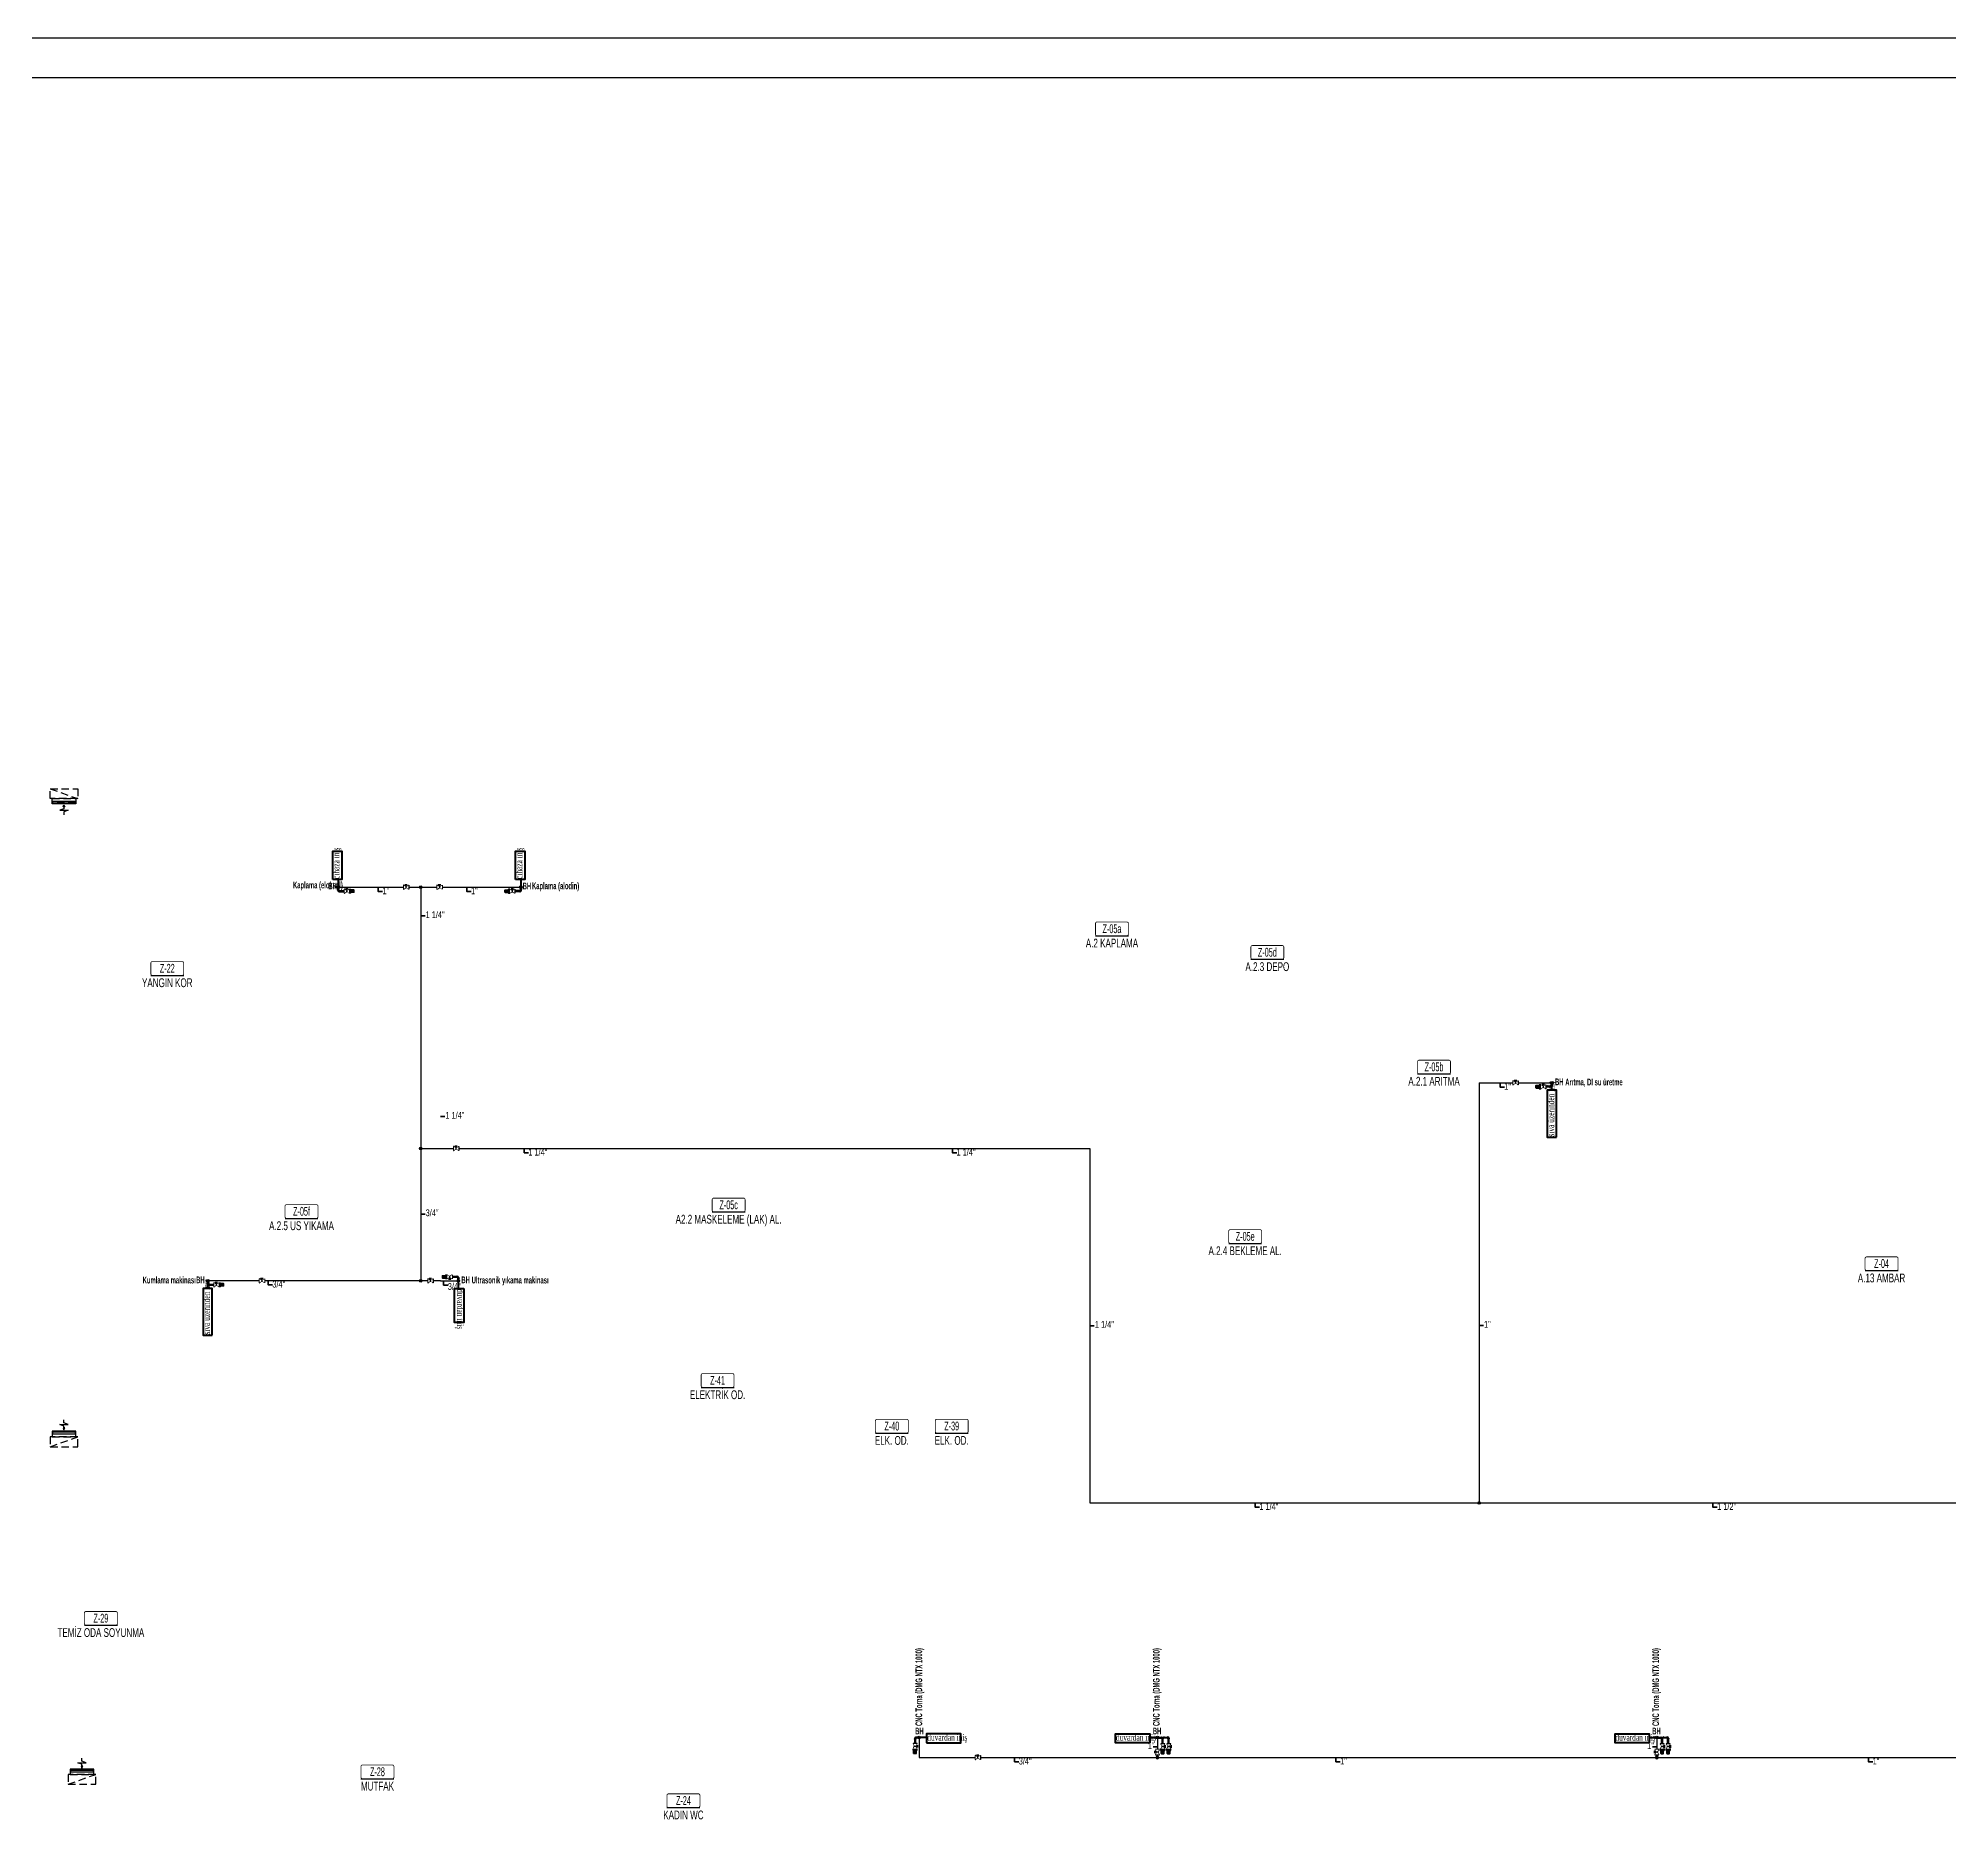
# Model space of a CAD drawing. Header units: centimetres. Extents: x 392964 to 515689, y 49661 to 58661.
# Drawn here: x 483600 to 488432, y 54114 to 58661 of the extents above; entities that cross this region are included whole.
import ezdxf
from ezdxf.enums import TextEntityAlignment as Align

# ---------------------------------------------------------------- set-up
doc = ezdxf.new("R2010")
doc.units = ezdxf.units.CM
doc.linetypes.add('HIDDEN', pattern=[9.525, 6.35, -3.175])
doc.linetypes.add('MEDSISTEMBH_LINE', pattern=[1.5, 1.3, 0, -0.2])
doc.layers.get('0').update_dxf_attribs({"lineweight": 9})
for name, color, linetype in [('-M-HV-MNF', 7, 'Continuous'), ('-M-HV-MNF-IC', 14, 'Continuous'), ('-M-HVAC-E-EF-KNL2B-', 130, 'HIDDEN'), ('-M-HVAC-R-RA1-SHKS-KNL2B-', 152, 'HIDDEN'), ('-M-HVAC-R-SHKS-MNF2B-', 7, 'Continuous'), ('-M-MAHAL-DEBILER', 7, 'Continuous'), ('-M-MAHAL-ETIKET-NOT', 7, 'Continuous'), ('-M-MAHAL-ETIKET-NOTM', 7, 'Continuous'), ('-M-MAHAL-ETK-', 7, 'Continuous'), ('-M-MAHAL-HAVA-DEGISIM', 7, 'Continuous'), ('-M-MAHAL-NO', 7, 'Continuous'), ('-M-MAHAL-NOM', 7, 'Continuous'), ('RAKOR02', 132, 'Continuous'), ('vana-kuresel02', 2, 'Continuous')]:
    doc.layers.add(name, color=color, linetype=linetype)
for name, color, linetype, lineweight in [('0-KRCN-BAS HAVA', 101, 'BASINÇ HAVA', 35), ('0-KRCN-IST-KÜRESEL VANA', 4, 'Continuous', 25), ('0-KRCN-SHT-KÜRESEL VANA', 4, 'Continuous', 25), ('0-KRCN-Z-ANTET', 71, 'Continuous', 30), ('_MDS_0', 7, 'Continuous', 30), ('_MDS_BORU_22.00X1.00_BASINÇLI HAVA', 5, 'Continuous', 30), ('_MDS_DOWN-22.00X1.00', 5, 'Continuous', 30), ('_MDS_TEE', 7, 'Continuous', 30), ('MED.GAZ YAZI', 2, '0-A_LINE', 40)]:
    doc.layers.add(name, color=color, linetype=linetype, lineweight=lineweight)
doc.styles.add('-M-ISSO-TEXT-TTF', font='ARIALN.TTF')
doc.styles.add('-M-MHLETK-NOT', font='romans.shx', dxfattribs={"width": 0.7})
doc.styles.add('-M-MHLETK-TEXT', font='ARIALN.TTF', dxfattribs={"width": 0.7})
doc.styles.add('BAYBURT XREF$0$TIMES', font='times.ttf')
doc.styles.add('BORU', font='tahoma.ttf', dxfattribs={"width": 0.5})
doc.styles.add('ON', font='ARIALN.TTF', dxfattribs={"width": 0.8, "height": 6})
doc.styles.add('OYAK', font='arialbd.ttf')
doc.styles.get("Standard").update_dxf_attribs({"font": 'arial.ttf'})
doc.linetypes.add('0-A_LINE', pattern='A,100,-1.5,["A",BORU,S=9,R=0,X=0,Y=-4.5],-9,6', length=116.5)
doc.linetypes.add('BASINÇ HAVA', pattern='A,0.5,-0.2,["BH",Standard,S=0.1,R=0,X=-0.1,Y=-0.05],-0.2', length=0.9)

# ---------------------------------------------------------------- blocks, each defined once
blk = doc.blocks.new('M-MHLETK-YNG')
at = {"layer": '-M-MAHAL-ETK-', "color": 0}
for p, q in [((-2.08, 0), (2.08, 0)), ((-1.16, 0), (-1.16, 0))]:
    blk.add_line(p, q, dxfattribs=at)
blk.add_lwpolyline([(-1.88, 1.74, 0.1, 0.1, 0), (1.88, 1.74, 0.1, 0.1, -0.414214), (2.08, 1.54, 0.1, 0.1, 0), (2.08, 0.2, 0.1, 0.1, -0.414214), (1.88, 0, 0.1, 0.1, 0), (-1.88, 0, 0.1, 0.1, -0.414214), (-2.08, 0.2, 0.1, 0.1, 0), (-2.08, 1.54, 0.1, 0.1, -0.414214)], format="xyseb", close=True, dxfattribs=at)
at = {"layer": '-M-MAHAL-DEBILER', "color": 4, "style": '-M-MHLETK-NOT', "width": 0.5, "flags": 8}
blk.add_attdef('DEBIS', text='', height=0.4, dxfattribs=at).set_placement((-2.17, 2.15), align=Align.MIDDLE_CENTER)
at = {"layer": '-M-MAHAL-DEBILER', "color": 191, "style": '-M-MHLETK-NOT', "width": 0.5, "flags": 8}
blk.add_attdef('DEBIR', text='', height=0.4, dxfattribs=at).set_placement((-1.61, 2.15), align=Align.MIDDLE_CENTER)
at = {"layer": '-M-MAHAL-DEBILER', "color": 31, "style": '-M-MHLETK-NOT', "width": 0.5, "flags": 8}
blk.add_attdef('DEBIF', text='', height=0.4, dxfattribs=at).set_placement((1.59, 2.15), align=Align.MIDDLE_CENTER)
at = {"layer": '-M-MAHAL-DEBILER', "color": 1, "style": '-M-MHLETK-NOT', "width": 0.5, "flags": 8}
blk.add_attdef('DEBIE', text='', height=0.4, dxfattribs=at).set_placement((2.32, 2.15), align=Align.MIDDLE_CENTER)
at = {"layer": '-M-MAHAL-ETIKET-NOT', "color": 3}
for tag, height, style, width, flags, p in [('KIS', 0.04, '-M-MHLETK-NOT', 0.5, 9, (-2.59, 1.62)), ('ALAN', 0.04, '-M-MHLETK-NOT', 0.5, 9, (-2.58, 1.56)), ('RH', 0.04, '-M-MHLETK-NOT', 0.5, 9, (-2.39, 1.62)), ('YUKSEKLIK', 0.04, '-M-MHLETK-NOT', 0.5, 9, (-2.32, 1.56)), ('YAZ', 0.04, '-M-MHLETK-NOT', 0.5, 9, (-2.18, 1.62)), ('MAH-ADI', 1.11, '-M-ISSO-TEXT-TTF', 0.8, 8, (0, -0.93))]:
    blk.add_attdef(tag, text='', height=height, dxfattribs=dict(at, style=style, width=width, flags=flags)).set_placement(p, align=Align.MIDDLE_CENTER)
at = {"layer": '-M-MAHAL-ETIKET-NOT', "color": 3, "style": '-M-MHLETK-NOT', "width": 0.5, "flags": 9}
for tag, p, height in [('HL', (-2.62, 1.49), 0.0286), ('KLKTR', (-2.62, 1.42), 0.04), ('RDY-BOY1', (-2.61, 1.37), 0.0286), ('RDY-BOY2', (-2.61, 1.32), 0.0286), ('RDY-BOY3', (-2.61, 1.27), 0.0286), ('RDY-BOY4', (-2.61, 1.22), 0.0286), ('KON-BOY1', (-2.61, 1.14), 0.0286), ('KON-BOY2', (-2.61, 1.09), 0.0286), ('KON-BOY3', (-2.61, 1.04), 0.0286), ('FCU-TIP1', (-2.61, 0.96), 0.0286), ('FCU-TIP2', (-2.61, 0.91), 0.0286), ('FCU-TIP3', (-2.61, 0.86), 0.0286), ('VRV-TIP1', (-2.61, 0.76), 0.0286), ('VRV-TIP2', (-2.61, 0.71), 0.0286), ('HLA', (-2.52, 1.49), 0.0286), ('FCU-ADET1', (-2.52, 0.96), 0.0286), ('FCU-ADET2', (-2.52, 0.91), 0.0286), ('FCU-ADET3', (-2.52, 0.86), 0.0286), ('VRV-ADET1', (-2.52, 0.76), 0.0286), ('VRV-ADET2', (-2.52, 0.71), 0.0286), ('RDY-TIP1', (-2.5, 1.37), 0.0286), ('RDY-TIP2', (-2.5, 1.32), 0.0286), ('RDY-TIP3', (-2.5, 1.27), 0.0286), ('RDY-TIP4', (-2.5, 1.22), 0.0286), ('KON-TIP1', (-2.5, 1.14), 0.0286), ('KON-TIP2', (-2.5, 1.09), 0.0286), ('KON-TIP3', (-2.5, 1.04), 0.0286), ('FCU-KAP1', (-2.4, 0.96), 0.0286), ('FCU-KAP2', (-2.4, 0.91), 0.0286), ('FCU-KAP3', (-2.4, 0.86), 0.0286), ('VRV-KAP1', (-2.4, 0.76), 0.0286), ('VRV-KAP2', (-2.4, 0.71), 0.0286), ('RDY-ADET1', (-2.39, 1.37), 0.0286), ('RDY-ADET2', (-2.39, 1.32), 0.0286), ('RDY-ADET3', (-2.39, 1.27), 0.0286), ('RDY-ADET4', (-2.39, 1.22), 0.0286), ('KON-ADET1', (-2.39, 1.14), 0.0286), ('KON-ADET2', (-2.39, 1.09), 0.0286), ('KON-ADET3', (-2.39, 1.04), 0.0286), ('FCU-DUY1', (-2.27, 0.96), 0.0286), ('FCU-DUY2', (-2.27, 0.91), 0.0286), ('FCU-DUY3', (-2.27, 0.86), 0.0286), ('VRV-DUY1', (-2.27, 0.76), 0.0286), ('VRV-DUY2', (-2.27, 0.71), 0.0286), ('RDY-ISI1', (-2.27, 1.37), 0.0286), ('RDY-ISI2', (-2.27, 1.32), 0.0286), ('RDY-ISI3', (-2.27, 1.27), 0.0286), ('RDY-ISI4', (-2.27, 1.22), 0.0286), ('KON-ISI1', (-2.27, 1.14), 0.0286), ('KON-ISI2', (-2.27, 1.09), 0.0286), ('KON-ISI3', (-2.27, 1.04), 0.0286), ('SHG', (-2.23, 1.49), 0.0286), ('AHU', (-2.23, 1.44), 0.0286), ('FCU-SOG1', (-2.15, 0.96), 0.0286), ('FCU-SOG2', (-2.15, 0.91), 0.0286), ('FCU-SOG3', (-2.15, 0.86), 0.0286), ('VRV-SOG1', (-2.15, 0.76), 0.0286), ('VRV-SOG2', (-2.15, 0.71), 0.0286), ('LHG', (-2.13, 1.49), 0.0286), ('RDY-BNP1', (-2.1, 1.37), 0.0286), ('RDY-BNP2', (-2.1, 1.32), 0.0286), ('RDY-BNP3', (-2.1, 1.27), 0.0286), ('RDY-BNP4', (-2.1, 1.22), 0.0286), ('KON-BNP1', (-2.1, 1.14), 0.0286), ('KON-BNP2', (-2.1, 1.09), 0.0286), ('KON-BNP3', (-2.1, 1.04), 0.0286), ('HG', (-2.04, 1.49), 0.0286), ('FCU-ISI1', (-2.04, 0.96), 0.0286), ('FCU-ISI2', (-2.04, 0.91), 0.0286), ('FCU-ISI3', (-2.04, 0.86), 0.0286), ('VRV-ISI1', (-2.04, 0.76), 0.0286), ('VRV-ISI2', (-2.04, 0.71), 0.0286), ('HGA', (-1.96, 1.49), 0.0286), ('EF', (-1.96, 1.44), 0.0286), ('RDY-BNK1', (-1.96, 1.37), 0.0286), ('RDY-BNK2', (-1.96, 1.32), 0.0286), ('RDY-BNK3', (-1.96, 1.27), 0.0286), ('RDY-BNK4', (-1.96, 1.22), 0.0286), ('KON-BNK1', (-1.96, 1.14), 0.0286), ('KON-BNK2', (-1.96, 1.09), 0.0286), ('KON-BNK3', (-1.96, 1.04), 0.0286), ('FCU-DEBI1', (-1.95, 0.96), 0.0286), ('FCU-DEBI2', (-1.95, 0.91), 0.0286), ('FCU-DEBI3', (-1.95, 0.86), 0.0286), ('VRV-DEBI1', (-1.95, 0.76), 0.0286), ('VRV-DEBI2', (-1.95, 0.71), 0.0286), ('FCU-BNP1', (-1.83, 0.96), 0.0286), ('FCU-BNP2', (-1.83, 0.91), 0.0286), ('FCU-BNP3', (-1.83, 0.86), 0.0286), ('VRV-BNP1', (-1.83, 0.76), 0.0286), ('VRV-BNP2', (-1.83, 0.71), 0.0286), ('FCU-BNK1', (-1.61, 0.96), 0.0286), ('FCU-BNK2', (-1.61, 0.91), 0.0286), ('FCU-BNK3', (-1.61, 0.86), 0.0286), ('VRV-BNK1', (-1.61, 0.76), 0.0286), ('VRV-BNK2', (-1.61, 0.71), 0.0286)]:
    blk.add_attdef(tag, p, '', height=height, dxfattribs=at)
at = {"layer": '-M-MAHAL-ETIKET-NOTM', "color": 3, "style": '-M-ISSO-TEXT-TTF', "width": 0.8, "flags": 8}
blk.add_attdef('MAH-ADI2', text='', height=1.11, dxfattribs=at).set_placement((0, -2.55), align=Align.MIDDLE_CENTER)
at = {"layer": '-M-MAHAL-HAVA-DEGISIM', "style": '-M-MHLETK-NOT', "width": 0.5, "flags": 8}
for tag, p in [('HAVADEG', (0, 3.61)), ('HAVA', (0, 2.4))]:
    blk.add_attdef(tag, text='', height=0.6, dxfattribs=at).set_placement(p, align=Align.MIDDLE_CENTER)
at = {"layer": '-M-MAHAL-NO', "color": 7, "style": '-M-MHLETK-TEXT', "width": 0.6, "flags": 8}
blk.add_attdef('MAH-NO', text='', height=1.11, dxfattribs=at).set_placement((0, 0.89), align=Align.MIDDLE_CENTER)
at = {"layer": '-M-MAHAL-NOM', "color": 7, "style": '-M-MHLETK-TEXT', "width": 0.6, "flags": 8}
blk.add_attdef('MAH-NOM', text='', height=1.11, dxfattribs=at).set_placement((0, 0.89), align=Align.MIDDLE_CENTER)
blk = doc.blocks.new('TEE')
at = {"layer": '_MDS_TEE'}
h = blk.add_hatch(color=256, dxfattribs=at)
h.dxf.hatch_style = 1
edge = h.paths.add_edge_path()
edge.add_arc((0, 0), 50, 0, 360)
blk.add_circle((0, 0), 50, dxfattribs=at)
blk = doc.blocks.new('MNFZ101')
at = {"color": 7, "linetype": 'Continuous'}
blk.add_lwpolyline([(0, 7.9), (2.3, 7.9), (0, 3), (-2.3, 7.9), (0, 7.9), (0, 12.5), (10.6, 16.5), (-10.3, 16.5), (0, 20.5), (0, 28.1)], dxfattribs=at)
blk = doc.blocks.new('2D-EM2-SHKS-60')
at = {"layer": '-M-HV-MNF'}
blk.add_lwpolyline([(-30, 0), (30, 0), (30, -2), (-30, -2)], close=True, dxfattribs=at)
at = {"layer": '-M-HV-MNF-IC'}
for p, q in [((-28.75, 5), (28.75, 5)), ((-28.75, 0), (-28.75, 5)), ((28.75, 5), (28.75, 0))]:
    blk.add_line(p, q, dxfattribs=at)
at = {"layer": '-M-HV-MNF', "rotation": 180}
blk.add_blockref('MNFZ101', (0, -2), dxfattribs=at)
blk = doc.blocks.new('A$C69A19712')
at = {"layer": '-M-HVAC-R-RA1-SHKS-KNL2B-', "ltscale": 3}
for p, q in [((483629.7, 56763.6), (483699.7, 56738.6)), ((483629.7, 55100.1), (483699.7, 55125.1)), ((483675.2, 54246.6), (483745.2, 54271.6))]:
    blk.add_line(p, q, dxfattribs=at)
for points in [[(483629.7, 56763.6), (483699.7, 56763.6), (483699.7, 56738.6), (483629.7, 56738.6)], [(483694.7, 56738.6), (483694.7, 56727.6), (483634.7, 56727.6), (483634.7, 56738.6)], [(483629.7, 55100.1), (483699.7, 55100.1), (483699.7, 55125.1), (483629.7, 55125.1)], [(483694.7, 55125.1), (483694.7, 55137.6), (483634.7, 55137.6), (483634.7, 55125.1)], [(483675.2, 54246.6), (483745.2, 54246.6), (483745.2, 54271.6), (483675.2, 54271.6)], [(483740.2, 54271.6), (483740.2, 54282.6), (483680.2, 54282.6), (483680.2, 54271.6)]]:
    blk.add_lwpolyline(points, close=True, dxfattribs=at)
at = {"layer": '-M-HVAC-R-SHKS-MNF2B-'}
blk.add_blockref('2D-EM2-SHKS-60', (483664.7, 56727.6), dxfattribs=at)
at = {"layer": '-M-HVAC-R-SHKS-MNF2B-', "xscale": -1, "rotation": 180}
for p in [(483664.7, 55137.6), (483710.2, 54282.6)]:
    blk.add_blockref('2D-EM2-SHKS-60', p, dxfattribs=at)
blk = doc.blocks.new('0-MEK-SHT-KÜRESELVANA')
at = {"layer": '0-KRCN-IST-KÜRESEL VANA'}
blk.add_hatch(color=256, dxfattribs=at).paths.add_polyline_path([(1.4, 0, 1), (-1.4, 0, 1)])
for p, q in [((-1.1, 0.9), (-4.2, 3)), ((-4.2, -3.1), (-4.2, 3)), ((-4.2, 3), (-4.2, -3.1)), ((-2.4, 4.6), (2.3, 4.6)), ((0, 4.6), (-2.4, 4.6)), ((0, 0), (0, 4.6)), ((2.3, 4.6), (0, 4.6)), ((1.1, 0.8), (4.3, 3)), ((4.3, -3.1), (4.3, 3)), ((4.3, 3), (4.3, -3.1)), ((-4.2, -3.1), (-1.1, -0.9)), ((4.3, -3.1), (1.1, -0.8))]:
    blk.add_line(p, q, dxfattribs=at)
for points in [[(-4.5, 3.7), (-5, 3.7), (-5, -3.8), (-4.5, -3.8)], [(4.6, 3.7), (5, 3.7), (5, -3.8), (4.6, -3.8)]]:
    blk.add_lwpolyline(points, close=True, dxfattribs=at)
blk.add_circle((0, 0), 1.42, dxfattribs=at)
blk.add_wipeout([(4.3, 3), (4.3, -3.1), (1.1, -0.9), (1.2, -0.8), (1.2, -0.7), (1.2, -0.7), (1.3, -0.6), (1.3, -0.5), (1.4, -0.4), (1.4, -0.3), (1.4, -0.2), (1.4, -0.1), (1.4, 0), (1.4, 0.1), (1.4, 0.2), (1.4, 0.2), (1.4, 0.3), (1.4, 0.4), (1.3, 0.5), (1.3, 0.6), (1.2, 0.7), (1.2, 0.7), (1.2, 0.8), (1.1, 0.8), (1.1, 0.9)]).dxf.layer = '0-KRCN-IST-KÜRESEL VANA'
blk.add_wipeout([(-4.2, 3), (-4.2, -3.1), (-1.1, -0.9), (-1.2, -0.8), (-1.2, -0.7), (-1.2, -0.7), (-1.3, -0.6), (-1.3, -0.5), (-1.4, -0.4), (-1.4, -0.3), (-1.4, -0.2), (-1.4, -0.1), (-1.4, 0), (-1.4, 0.1), (-1.4, 0.2), (-1.4, 0.2), (-1.4, 0.3), (-1.4, 0.4), (-1.3, 0.5), (-1.3, 0.6), (-1.2, 0.7), (-1.2, 0.7), (-1.2, 0.8), (-1.1, 0.8), (-1.1, 0.9)]).dxf.layer = '0-KRCN-IST-KÜRESEL VANA'
blk = doc.blocks.new('A$C6A0AA91C')
at = {"layer": 'RAKOR02', "ltscale": 0.2}
for p, q in [((0, -15), (0, 14)), ((1, 19), (12, 19)), ((1, 10), (12, 10)), ((13, -15), (13, 14)), ((13, -14), (13, 14)), ((16, 14), (13, 11)), ((13, -11), (13, 11)), ((26, 14), (16, 14)), ((16, -14), (16, 14)), ((26, -14), (26, 14)), ((29, 12), (26, 12)), ((37, 14), (29, 14)), ((29, -14), (29, 14)), ((37, -14), (37, 14)), ((40, 12), (37, 12)), ((43, 14), (40, 14)), ((40, -14), (40, 14)), ((43, -14), (43, 14)), ((43, 14), (46, 11)), ((46, -11), (46, 11)), ((12, -10), (1, -10)), ((12, -19), (1, -19)), ((16, -14), (13, -11)), ((26, -14), (16, -14)), ((29, -12), (26, -12)), ((37, -14), (29, -14)), ((40, -12), (37, -12)), ((43, -14), (40, -14)), ((43, -14), (46, -11))]:
    blk.add_line(p, q, dxfattribs=at)
for centre, radius, start, end in [((9, 15), 9.04, 150.1372, 209.8628), ((43, 0), 42.7, 166.3823, 193.6177), ((4, 15), 9.04, 330.1372, 29.8628), ((-29, 0), 42.7, 346.3823, 13.6177), ((9, -15), 9.04, 150.1372, 209.8628), ((4, -15), 9.04, 330.1372, 29.8628)]:
    blk.add_arc(centre, radius, start, end, dxfattribs=at)

msp = doc.modelspace()

# ---------------------------------------------------------------- hatches: boundary and pattern name
at = {"layer": '_MDS_DOWN-22.00X1.00'}
for points in [[(484357.8, 56511.4, 1), (484357.8, 56517.9, 1)], [(484820, 56517.9, -1), (484820, 56511.4, -1)], [(487423.2, 56020.2, 1), (487429.7, 56020.2, 1)], [(484031.2, 55519.5, -1), (484024.7, 55519.5, -1)], [(484658.4, 55519.5, 1), (484664.9, 55519.5, 1)], [(485826.4, 54361.4, -1), (485826.4, 54367.9, -1)], [(486429, 54361.4, 1), (486429, 54367.9, 1)], [(487691.6, 54361.4, 1), (487691.6, 54367.9, 1)]]:
    msp.add_hatch(color=256, dxfattribs=at).paths.add_polyline_path(points)

# ---------------------------------------------------------------- linework, layer by layer
at = {"layer": '0-KRCN-BAS HAVA', "color": 4, "ltscale": 150}
for points in [[(484470.3, 56503.7), (484459.3, 56503.7), (484459.3, 56514.7)], [(484694.3, 56503.7), (484683.3, 56503.7), (484683.3, 56514.7)], [(484566.5, 56442.1), (484577.5, 56442.1)], [(487306.2, 56009.2), (487295.3, 56009.2), (487295.3, 56020.2)], [(484616.5, 55934.8), (484627.5, 55934.8)], [(484839.1, 55843.1), (484828.2, 55843.1), (484828.2, 55854)], [(485921.7, 55843.1), (485910.7, 55843.1), (485910.7, 55854)], [(484566.5, 55688.3), (484577.5, 55688.3)], [(484191.9, 55509.3), (484181, 55509.3), (484181, 55520.2)], [(484635.6, 55508.5), (484624.6, 55508.5), (484624.6, 55519.5)], [(486258.4, 55406), (486269.3, 55406)], [(487242.4, 55406.1), (487253.4, 55406.1)], [(486687.2, 54947), (486676.3, 54947), (486676.3, 54957.9)], [(487844.5, 54947), (487833.6, 54947), (487833.6, 54957.9)], [(486429, 54341), (486418.1, 54341)], [(487691.6, 54341), (487680.6, 54341)], [(486079, 54303.3), (486068.1, 54303.3), (486068.1, 54314.2)], [(486891.5, 54303.3), (486880.5, 54303.3), (486880.5, 54314.2)], [(488237.8, 54303.3), (488226.8, 54303.3), (488226.8, 54314.2)]]:
    msp.add_lwpolyline(points, dxfattribs=at)
at = {"layer": '0-KRCN-Z-ANTET'}
for points in [[(392964.1, 49661.3), (515688.8, 49661.3), (515688.8, 58661.3), (392964.1, 58661.3)], [(470564.1, 49761.3), (502064.1, 49761.3), (502064.1, 58561.3), (470564.1, 58561.3)]]:
    msp.add_lwpolyline(points, close=True, dxfattribs=at)
at = {"layer": '_MDS_BORU_22.00X1.00_BASINÇLI HAVA', "linetype": 'MEDSISTEMBH_LINE', "ltscale": 80}
for p, q in [((484356, 56507.5), (484356, 56508.6)), ((484359.7, 56508.6), (484356, 56508.6)), ((484359.7, 56507.5), (484356, 56507.5)), ((484356.5, 56512), (484356.5, 56508.6)), ((484357.8, 56514.7), (484820, 56514.7)), ((484359.2, 56512), (484359.2, 56508.6)), ((484359.7, 56507.5), (484359.7, 56508.6)), ((484566.5, 56514.7), (484566.5, 55519.5)), ((484818.1, 56507.5), (484818.1, 56508.6)), ((484818.1, 56508.6), (484821.8, 56508.6)), ((484818.1, 56507.5), (484821.8, 56507.5)), ((484818.6, 56512), (484818.6, 56508.6)), ((484821.3, 56512), (484821.3, 56508.6)), ((484821.8, 56507.5), (484821.8, 56508.6)), ((487242.4, 56020.2), (487426.5, 56020.2)), ((487424.6, 56013), (487424.6, 56014.1)), ((487424.6, 56014.1), (487428.3, 56014.1)), ((487424.6, 56013), (487428.3, 56013)), ((487425.1, 56017.5), (487425.1, 56014.1)), ((487427.8, 56017.5), (487427.8, 56014.1)), ((487428.3, 56013), (487428.3, 56014.1)), ((484566.5, 55854), (486258.4, 55854)), ((486258.4, 55854), (486258.4, 54957.9)), ((484026.2, 55512.3), (484026.2, 55513.4)), ((484029.9, 55513.4), (484026.2, 55513.4)), ((484029.9, 55512.3), (484026.2, 55512.3)), ((484026.7, 55516.8), (484026.7, 55513.4)), ((484616.5, 55519.5), (484028, 55519.5)), ((484029.4, 55516.8), (484029.4, 55513.4)), ((484029.9, 55512.3), (484029.9, 55513.4)), ((484616.5, 55519.5), (484661.7, 55519.5)), ((484659.8, 55526.6), (484659.8, 55525.5)), ((484659.8, 55526.6), (484663.5, 55526.6)), ((484659.8, 55525.5), (484663.5, 55525.5)), ((484660.3, 55522.1), (484660.3, 55525.5)), ((484663, 55522.1), (484663, 55525.5)), ((484663.5, 55526.6), (484663.5, 55525.5)), ((486258.4, 54957.9), (496796.1, 54957.9)), ((485819.2, 54366.4), (485820.4, 54366.4)), ((485819.2, 54362.7), (485819.2, 54366.4)), ((485819.2, 54362.7), (485820.4, 54362.7)), ((485820.4, 54362.7), (485820.4, 54366.4)), ((485823.7, 54365.9), (485820.4, 54365.9)), ((485823.7, 54363.2), (485820.4, 54363.2)), ((485826.4, 54364.6), (485826.4, 54314.2)), ((486429, 54364.6), (486429, 54314.2)), ((486431.5, 54366), (486439.2, 54366)), ((486431.5, 54363.3), (486439.2, 54363.3)), ((486440.8, 54361.1), (486440.8, 54362.3)), ((486444.5, 54362.3), (486440.8, 54362.3)), ((486444.5, 54361.1), (486440.8, 54361.1)), ((486444.5, 54361.1), (486444.5, 54362.3)), ((486454.2, 54363.3), (486446.1, 54363.3)), ((486455.8, 54361.1), (486455.8, 54362.3)), ((486459.5, 54362.3), (486455.8, 54362.3)), ((486459.5, 54361.1), (486455.8, 54361.1)), ((486459, 54363), (486459, 54362.3)), ((486459.5, 54361.1), (486459.5, 54362.3)), ((487691.6, 54364.6), (487691.6, 54314.2)), ((487694, 54366), (487701.8, 54366)), ((487694, 54363.3), (487701.8, 54363.3)), ((487703.4, 54361.1), (487703.4, 54362.3)), ((487707.1, 54362.3), (487703.4, 54362.3)), ((487707.1, 54361.1), (487703.4, 54361.1)), ((487707.1, 54361.1), (487707.1, 54362.3)), ((487716.8, 54363.3), (487708.7, 54363.3)), ((487718.4, 54361.1), (487718.4, 54362.3)), ((487722.1, 54362.3), (487718.4, 54362.3)), ((487722.1, 54361.1), (487718.4, 54361.1)), ((487721.6, 54363), (487721.6, 54362.3)), ((487722.1, 54361.1), (487722.1, 54362.3)), ((485826.4, 54314.2), (493466.2, 54314.2))]:
    msp.add_line(p, q, dxfattribs=at)
at = {"layer": '_MDS_BORU_22.00X1.00_BASINÇLI HAVA', "ltscale": 3}
msp.add_line((487242.4, 56020.2), (487242.4, 54957.9), dxfattribs=at)
at = {"layer": '_MDS_BORU_22.00X1.00_BASINÇLI HAVA', "linetype": 'MEDSISTEMBH_LINE', "ltscale": 80}
for centre, radius, start, end in [((486440.3, 54362.3), 1, 0, 90), ((486445, 54362.3), 1, 90, 180), ((486455.3, 54362.3), 1, 0, 90), ((486456, 54363), 3, 0, 90), ((487702.9, 54362.3), 1, 0, 90), ((487707.6, 54362.3), 1, 90, 180), ((487717.9, 54362.3), 1, 0, 90), ((487718.6, 54363), 3, 0, 90)]:
    msp.add_arc(centre, radius, start, end, dxfattribs=at)
at = {"layer": '_MDS_DOWN-22.00X1.00'}
for centre in [(484357.8, 56514.7), (484820, 56514.7), (487426.5, 56020.2), (484028, 55519.5), (484661.7, 55519.5), (485826.4, 54364.6), (486429, 54364.6), (487691.6, 54364.6)]:
    msp.add_circle(centre, 3.25, dxfattribs=at)
at = {"layer": 'MED.GAZ YAZI', "color": 2, "ltscale": 50}
for p, q in [((484357.8, 56533.8), (484357.8, 56517.9)), ((484820, 56533.8), (484820, 56517.9)), ((487426.5, 56001.1), (487426.5, 56016.9)), ((484028, 55500.3), (484028, 55516.2)), ((484661.7, 55500.3), (484661.7, 55516.2)), ((485845.5, 54364.6), (485829.7, 54364.6)), ((486409.9, 54364.6), (486425.8, 54364.6)), ((487672.5, 54364.6), (487688.4, 54364.6))]:
    msp.add_line(p, q, dxfattribs=at)
for points in [[(484344.1, 56533.8), (484344.1, 56605.5), (484367.5, 56605.5), (484367.5, 56533.8)], [(484806.3, 56533.8), (484806.3, 56605.5), (484829.7, 56605.5), (484829.7, 56533.8)], [(487438.2, 55882.6), (487438.2, 56001.1), (487414.8, 56001.1), (487414.8, 55882.6)], [(484039.7, 55381.8), (484039.7, 55500.3), (484016.3, 55500.3), (484016.3, 55381.8)], [(484675.4, 55500.3), (484675.4, 55413.8), (484652, 55413.8), (484652, 55500.3)], [(485845.5, 54350.9), (485932, 54350.9), (485932, 54374.3), (485845.5, 54374.3)], [(486409.9, 54350.9), (486323.4, 54350.9), (486323.4, 54374.3), (486409.9, 54374.3)], [(487672.5, 54350.9), (487586, 54350.9), (487586, 54374.3), (487672.5, 54374.3)]]:
    msp.add_lwpolyline(points, close=True, dxfattribs=at)

# ---------------------------------------------------------------- block references
at = {"layer": '-M-HVAC-E-EF-KNL2B-', "ltscale": 3}
msp.add_blockref('A$C69A19712', (0, 0), dxfattribs=at)
at = {"layer": '-M-MAHAL-ETK-', "xscale": 20, "yscale": 20, "zscale": 20}
for p, values in [((486314.2, 56392), {'MAH-NO': 'Z-05a', 'MAH-ADI': 'A.2 KAPLAMA'}), ((486707, 56332.4), {'MAH-NO': 'Z-05d', 'MAH-ADI': 'A.2.3 DEPO'}), ((483925.8, 56291.8), {'MAH-NO': 'Z-22', 'MAH-ADI': 'YANGIN KOR'}), ((487128.4, 56042.6), {'MAH-NO': 'Z-05b', 'MAH-ADI': 'A.2.1 ARITMA'}), ((485345.1, 55693.8), {'MAH-NO': 'Z-05c', 'MAH-ADI': 'A2.2 MASKELEME (LAK) AL.'}), ((484265.2, 55677.4), {'MAH-NO': 'Z-05f', 'MAH-ADI': 'A.2.5 US YIKAMA'}), ((486651, 55614.1), {'MAH-NO': 'Z-05e', 'MAH-ADI': 'A.2.4 BEKLEME AL.'}), ((488259.8, 55545.3), {'MAH-NO': 'Z-04', 'MAH-ADI': 'A.13 AMBAR'}), ((485317.1, 55250.1), {'MAH-NO': 'Z-41', 'MAH-ADI': 'ELEKTRİK OD.'}), ((485757.7, 55134.5), {'MAH-NO': 'Z-40', 'MAH-ADI': 'ELK. OD.'}), ((485909, 55134.6), {'MAH-NO': 'Z-39', 'MAH-ADI': 'ELK. OD.'}), ((483758, 54648.7), {'MAH-NO': 'Z-29', 'MAH-ADI': 'TEMİZ ODA SOYUNMA'}), ((484457.2, 54260.4), {'MAH-NO': 'Z-28', 'MAH-ADI': 'MUTFAK'}), ((485230.8, 54187.6), {'MAH-NO': 'Z-24', 'MAH-ADI': 'KADIN WC'})]:
    msp.add_blockref('M-MHLETK-YNG', p, dxfattribs=at).add_auto_attribs(values)
at = {"layer": '_MDS_TEE', "yscale": 0.065, "zscale": 0.065}
for p, xscale, rotation in [((484566.5, 56514.7), 0.065, 90), ((484566.5, 55854), 0.065, 90), ((484566.5, 55519.5), 0.065, 90), ((487242.4, 54957.9), 0.065, 90), ((486429, 54314.2, 0), -0.065, 270), ((487691.6, 54314.2, 0), -0.065, 270)]:
    msp.add_blockref('TEE', p, dxfattribs=dict(at, xscale=xscale, rotation=rotation))
at = {"layer": 'vana-kuresel02', "ltscale": 0.5, "yscale": 0.2603184883086871, "zscale": 0.2603184883086871}
for p, xscale in [((484386.6, 56504.6), 0.2603184883086871), ((484791.3, 56504.6), -0.2603184883086871), ((487397.7, 56010.1), -0.2603184883086871), ((484056.7, 55509.4), 0.2603184883086871)]:
    msp.add_blockref('A$C6A0AA91C', p, dxfattribs=dict(at, xscale=xscale))
at = {"layer": 'vana-kuresel02', "ltscale": 0.5, "xscale": 0.2603184883086871, "yscale": 0.2603184883086871, "zscale": 0.2603184883086871}
for p, rotation in [((484632.9, 55529.5), 180), ((485816.3, 54335.9), 270)]:
    msp.add_blockref('A$C6A0AA91C', p, dxfattribs=dict(at, rotation=rotation))

# ---------------------------------------------------------------- texts
at = {"layer": '0-KRCN-BAS HAVA', "color": 4, "ltscale": 150, "style": 'ON', "width": 0.8}
for s, p in [('1"', (484469.8, 56497)), ('1"', (484693.8, 56497)), ('1 1/4"', (484579, 56436.8)), ('1"', (487305.8, 56002.5)), ('1 1/4"', (484629, 55929.5)), ('1 1/4"', (484838.7, 55836.3)), ('1 1/4"', (485921.2, 55836.3)), ('3/4"', (484579, 55683)), ('3/4"', (484191.5, 55502.5)), ('3/4"', (484635.1, 55496.8)), ('1 1/4"', (486270.9, 55400.7)), ('1"', (487254.9, 55400.8)), ('1 1/4"', (486686.8, 54940.3)), ('1 1/2"', (487844.1, 54940.3)), ('1"', (486404.7, 54335.7)), ('1"', (487667.3, 54335.7)), ('3/4"', (486078.5, 54296.6)), ('1"', (486891, 54296.6)), ('1"', (488237.3, 54296.6))]:
    msp.add_text(s, height=17, dxfattribs=at).set_placement(p)
at = {"layer": '_MDS_0', "color": 61, "style": 'OYAK', "width": 0.5}
for s, p in [('Kaplama (eloksal)', (484243.6, 56506.5)), ('Kaplama (alodin)', (484847.9, 56504.5)), ('Arıtma, DI su üretme', (487460.2, 56008.4)), ('Ultrasonik yıkama makinası', (484695.4, 55507.7))]:
    msp.add_text(s, height=17, dxfattribs=at).set_placement(p, align=Align.BOTTOM_LEFT)
at = {"layer": '_MDS_0', "style": 'OYAK', "width": 0.5}
for p in [(484343.8, 56503.9), (484835.1, 56503.9), (487445, 56009), (484009.5, 55508.3), (484680.2, 55508.3), (485827.2, 54367.4), (486428.2, 54367.4), (487690.8, 54367.4)]:
    msp.add_text('BH', height=17, dxfattribs=at).set_placement(p, align=Align.BOTTOM_CENTER)
at = {"layer": '_MDS_0', "color": 61, "style": 'OYAK', "width": 0.5}
msp.add_text('Kumlama makinası', height=17, dxfattribs=at).set_placement((483997.9, 55507.7), align=Align.BOTTOM_RIGHT)
for p in [(485839.5, 54393.9), (486439.8, 54393.9), (487702.4, 54393.9)]:
    msp.add_text('CNC Torna (DMG NTX 1000)', height=17, rotation=90, dxfattribs=at).set_placement(p, align=Align.BOTTOM_LEFT)
at = {"layer": 'MED.GAZ YAZI', "color": 2, "ltscale": 50, "style": 'BAYBURT XREF$0$TIMES', "width": 0.6}
for s, rotation, p in [('cihaza iniş', 90, (484361.2, 56535.5)), ('cihaza iniş', 90, (484823.4, 56535.5)), ('sıva üzerinden iniş', 90, (487432.3, 55884.3)), ('sıva üzerinden iniş', 90, (484033.8, 55383.6)), ('duvardan iniş', 270, (484658.3, 55498.6))]:
    msp.add_text(s, height=17, rotation=rotation, dxfattribs=at).set_placement(p)
for p in [(485847.3, 54356.8), (486324.2, 54356.8), (487586.8, 54356.8)]:
    msp.add_text('duvardan iniş', height=17, dxfattribs=at).set_placement(p)

# ---------------------------------------------------------------- next in the draw order: block references
at = {"layer": '0-KRCN-SHT-KÜRESEL VANA', "yscale": 1.333333333333333, "zscale": 1.333333333333333}
for p, xscale in [((484379.8, 56504.6), 1.333333333333333), ((484529.6, 56514.7), 1.333333333333333), ((484614.3, 56514.7), 1.333333333333333), ((484798, 56504.6), -1.333333333333333), ((487334.5, 56020.2), 1.333333333333333), ((487404.5, 56010.2), -1.333333333333333), ((484656, 55854), 1.333333333333333), ((484050, 55509.4), 1.333333333333333), ((484165.1, 55519.5), 1.333333333333333), ((484591.2, 55519.5), 1.333333333333333), ((485974.8, 54314.2), 1.333333333333333)]:
    msp.add_blockref('0-MEK-SHT-KÜRESELVANA', p, dxfattribs=dict(at, xscale=xscale))
at = {"layer": '0-KRCN-SHT-KÜRESEL VANA', "xscale": 1.333333333333333, "yscale": 1.333333333333333, "zscale": 1.333333333333333}
for p, rotation in [((484639.7, 55529.5), 180), ((485816.4, 54342.6), 270), ((486429, 54328), 90), ((487691.6, 54328), 90)]:
    msp.add_blockref('0-MEK-SHT-KÜRESELVANA', p, dxfattribs=dict(at, rotation=rotation))

# ---------------------------------------------------------------- next in the draw order: linework, layer by layer
at = {"layer": '_MDS_BORU_22.00X1.00_BASINÇLI HAVA', "linetype": 'MEDSISTEMBH_LINE', "ltscale": 80}
for p, q in [((484360.7, 56506.5), (484361.8, 56506.5)), ((484360.7, 56502.8), (484360.7, 56506.5)), ((484360.7, 56502.8), (484361.8, 56502.8)), ((484361.8, 56502.8), (484361.8, 56506.5)), ((484361.8, 56506), (484373.2, 56506)), ((484361.8, 56503.3), (484373.2, 56503.3)), ((484816, 56506), (484804.7, 56506)), ((484816, 56503.3), (484804.7, 56503.3)), ((484817.1, 56506.5), (484816, 56506.5)), ((484816, 56502.8), (484816, 56506.5)), ((484817.1, 56502.8), (484816, 56502.8)), ((484817.1, 56502.8), (484817.1, 56506.5)), ((487422.5, 56011.5), (487411.1, 56011.5)), ((487423.6, 56012), (487422.5, 56012)), ((487422.5, 56008.3), (487422.5, 56012)), ((487423.6, 56008.3), (487423.6, 56012)), ((487422.5, 56008.8), (487411.1, 56008.8)), ((487423.6, 56008.3), (487422.5, 56008.3)), ((484657.7, 55530.8), (484646.3, 55530.8)), ((484657.7, 55528.1), (484646.3, 55528.1)), ((484658.8, 55531.3), (484657.7, 55531.3)), ((484657.7, 55531.3), (484657.7, 55527.6)), ((484658.8, 55527.6), (484657.7, 55527.6)), ((484658.8, 55531.3), (484658.8, 55527.6)), ((484030.9, 55511.3), (484032, 55511.3)), ((484030.9, 55507.6), (484030.9, 55511.3)), ((484030.9, 55507.6), (484032, 55507.6)), ((484032, 55507.6), (484032, 55511.3)), ((484032, 55510.8), (484043.4, 55510.8)), ((484032, 55508.1), (484043.4, 55508.1)), ((485814.5, 54361.7), (485814.5, 54360.6)), ((485814.5, 54361.7), (485818.2, 54361.7)), ((485814.5, 54360.6), (485818.2, 54360.6)), ((485815, 54360.6), (485815, 54349.2)), ((485817.7, 54360.6), (485817.7, 54349.2)), ((485818.2, 54361.7), (485818.2, 54360.6))]:
    msp.add_line(p, q, dxfattribs=at)
for centre, radius, start, end in [((484360.7, 56507.5), 4.2, 180, 270), ((484360.7, 56507.5), 1.5, 180, 270), ((484817.1, 56507.5), 1.5, 270, 0), ((484817.1, 56507.5), 4.2, 270, 0), ((487423.6, 56013), 1.5, 270, 0), ((487423.6, 56013), 4.2, 270, 0), ((484658.8, 55526.6), 4.2, 0, 90), ((484658.8, 55526.6), 1.5, 0, 90), ((484030.9, 55512.3), 4.2, 180, 270), ((484030.9, 55512.3), 1.5, 180, 270), ((485819.2, 54361.7), 4.2, 90, 180), ((485819.2, 54361.7), 1.5, 90, 180)]:
    msp.add_arc(centre, radius, start, end, dxfattribs=at)

# ---------------------------------------------------------------- next in the draw order: block references
at = {"layer": 'vana-kuresel02', "ltscale": 0.5, "xscale": 0.2603184883086871, "yscale": 0.2603184883086871, "zscale": 0.2603184883086871, "rotation": 270}
for p in [(486442.6, 54335.4), (487705.2, 54335.4)]:
    msp.add_blockref('A$C6A0AA91C', p, dxfattribs=at)

# ---------------------------------------------------------------- next in the draw order: block references
at = {"layer": '0-KRCN-SHT-KÜRESEL VANA', "xscale": 1.333333333333333, "yscale": 1.333333333333333, "zscale": 1.333333333333333, "rotation": 270}
for p in [(486442.7, 54342.1), (487705.3, 54342.1)]:
    msp.add_blockref('0-MEK-SHT-KÜRESELVANA', p, dxfattribs=at)

# ---------------------------------------------------------------- next in the draw order: linework, layer by layer
at = {"layer": '_MDS_BORU_22.00X1.00_BASINÇLI HAVA', "linetype": 'MEDSISTEMBH_LINE', "ltscale": 80}
for p, q in [((486441.3, 54348.8), (486441.3, 54361.1)), ((486444, 54348.8), (486444, 54361.1)), ((487703.9, 54348.8), (487703.9, 54361.1)), ((487706.6, 54348.8), (487706.6, 54361.1))]:
    msp.add_line(p, q, dxfattribs=at)

# ---------------------------------------------------------------- next in the draw order: block references
at = {"layer": 'vana-kuresel02', "ltscale": 0.5, "xscale": 0.2603184883086871, "yscale": 0.2603184883086871, "zscale": 0.2603184883086871, "rotation": 270}
for p in [(486457.6, 54335.4), (487720.2, 54335.4)]:
    msp.add_blockref('A$C6A0AA91C', p, dxfattribs=at)

# ---------------------------------------------------------------- next in the draw order: block references
at = {"layer": '0-KRCN-SHT-KÜRESEL VANA', "xscale": 1.333333333333333, "yscale": 1.333333333333333, "zscale": 1.333333333333333, "rotation": 270}
for p in [(486457.7, 54342.1), (487720.3, 54342.1)]:
    msp.add_blockref('0-MEK-SHT-KÜRESELVANA', p, dxfattribs=at)

# ---------------------------------------------------------------- next in the draw order: linework, layer by layer
at = {"layer": '_MDS_BORU_22.00X1.00_BASINÇLI HAVA', "linetype": 'MEDSISTEMBH_LINE', "ltscale": 80}
for p, q in [((486439.2, 54366.5), (486440.3, 54366.5)), ((486439.2, 54362.8), (486439.2, 54366.5)), ((486439.2, 54362.8), (486440.3, 54362.8)), ((486440.3, 54362.8), (486440.3, 54366.5)), ((486440.3, 54366), (486445, 54366)), ((486446.1, 54366.5), (486445, 54366.5)), ((486445, 54362.8), (486445, 54366.5)), ((486446.1, 54362.8), (486445, 54362.8)), ((486446.1, 54362.8), (486446.1, 54366.5)), ((486446.1, 54366), (486454.2, 54366)), ((486455.3, 54366.5), (486454.2, 54366.5)), ((486454.2, 54362.8), (486454.2, 54366.5)), ((486455.3, 54362.8), (486454.2, 54362.8)), ((486455.3, 54362.8), (486455.3, 54366.5)), ((486455.3, 54366), (486456, 54366)), ((486456.3, 54348.8), (486456.3, 54361.1)), ((486459, 54348.8), (486459, 54361.1)), ((487701.8, 54366.5), (487702.9, 54366.5)), ((487701.8, 54362.8), (487701.8, 54366.5)), ((487701.8, 54362.8), (487702.9, 54362.8)), ((487702.9, 54362.8), (487702.9, 54366.5)), ((487702.9, 54366), (487707.6, 54366)), ((487708.7, 54366.5), (487707.6, 54366.5)), ((487707.6, 54362.8), (487707.6, 54366.5)), ((487708.7, 54362.8), (487707.6, 54362.8)), ((487708.7, 54362.8), (487708.7, 54366.5)), ((487708.7, 54366), (487716.8, 54366)), ((487717.9, 54366.5), (487716.8, 54366.5)), ((487716.8, 54362.8), (487716.8, 54366.5)), ((487717.9, 54362.8), (487716.8, 54362.8)), ((487717.9, 54362.8), (487717.9, 54366.5)), ((487717.9, 54366), (487718.6, 54366)), ((487718.9, 54348.8), (487718.9, 54361.1)), ((487721.6, 54348.8), (487721.6, 54361.1))]:
    msp.add_line(p, q, dxfattribs=at)

doc.saveas('drawing.dxf')
